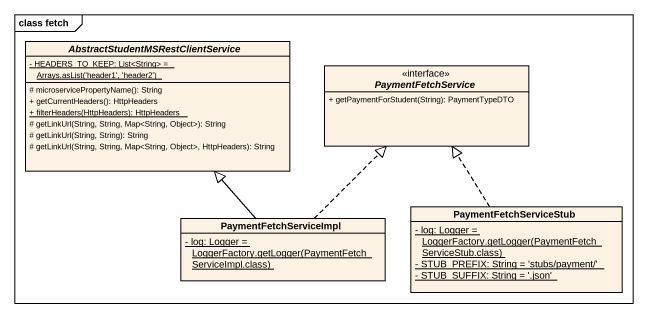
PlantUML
@startuml
mainframe class fetch
hide circle
hide empty members
skinparam classAttributeIconSize 0
abstract class "AbstractStudentMSRestClientService" as AbstractStudentMSRestClientS {
  {static} {field} - HEADERS_TO_KEEP: List<String> = Arrays.asList('header1', 'header2')
  # microservicePropertyName(): String
  + getCurrentHeaders(): HttpHeaders
  {static} + filterHeaders(HttpHeaders): HttpHeaders
  # getLinkUrl(String, String, Map<String, Object>): String
  # getLinkUrl(String, String): String
  # getLinkUrl(String, String, Map<String, Object>, HttpHeaders): String
}
interface PaymentFetchService <<interface>> {
  + getPaymentForStudent(String): PaymentTypeDTO
}
class PaymentFetchServiceImpl {
  {static} {field} - log: Logger = LoggerFactory.getLogger(PaymentFetchServiceImpl.class)
}
class PaymentFetchServiceStub {
  {static} {field} - log: Logger = LoggerFactory.getLogger(PaymentFetchServiceStub.class)
  {static} - STUB_PREFIX: String = 'stubs/payment/'
  {static} - STUB_SUFFIX: String = '.json'
}
PaymentFetchServiceImpl -up-|> AbstractStudentMSRestClientS
PaymentFetchServiceImpl .up.|> PaymentFetchService
PaymentFetchServiceStub .up.|> PaymentFetchService
@enduml
